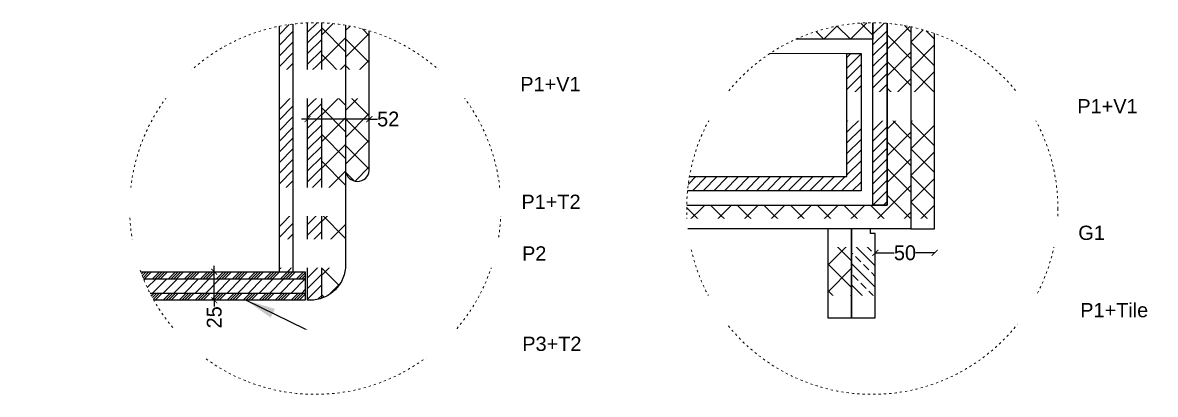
# Model space of a CAD drawing. Header units: millimetres. Extents: x 75500 to 345360, y -224327 to 19532.
# Drawn here: x 162814 to 163768, y -99792 to -99479 of the extents above; entities that cross this region are included whole.
import ezdxf

# ---------------------------------------------------------------- set-up
doc = ezdxf.new("R2010")
doc.units = ezdxf.units.MM
doc.header["$LTSCALE"] = 0.01
doc.linetypes.add('ZWCAD_ISO03W100', pattern=[30, 12, -18])
for name, color, linetype, lineweight in [('A-Ele 6', 250, 'Continuous', 0), ('A-WALL', 7, 'Continuous', 30), ('furniture section', 7, 'Continuous', 25), ('hatch', 251, 'Continuous', 0), ('text', 253, 'Continuous', 0)]:
    doc.layers.add(name, color=color, linetype=linetype, lineweight=lineweight)
doc.layers.add('e .05', color=253, linetype='Continuous')
doc.styles.add('ISOCP2', font='GOTHIC.TTF')
doc.styles.add('rbrr.w.a.a.wd.unit-d$0$Standard', font='arial.ttf')
doc.styles.get("Standard").update_dxf_attribs({"font": 'arial.ttf'})
doc.dimstyles.new('77', dxfattribs={"dimscale": 0.25, "dimtxt": 130, "dimasz": 100, "dimexe": 5, "dimexo": 1, "dimgap": 0.25, "dimtad": 0, "dimdec": 0, "dimrnd": 5, "dimzin": 0, "dimdsep": 46, "dimtxsty": 'ISOCP2', "dimblk": 'ARCHTICK', "dimcen": 0, "dimdle": 100, "dimclrd": 1, "dimclre": 256, "dimclrt": 256, "dimazin": 0, "dimtm": 1e-09, "dimtfac": 1, "dimtdec": 0, "dimtmove": 1, "dimatfit": 0, "dimfxl": 1, "dimtolj": 1, "dimtzin": 12, "dimlwd": -1, "dimlwe": -1, "dimarcsym": 0})
doc.dimstyles.new('MIGCS IN MM 1 100', dxfattribs={"dimtxt": 40, "dimasz": 30, "dimexe": 180, "dimexo": 100, "dimgap": 25, "dimtad": 0, "dimdec": 0, "dimzin": 0, "dimdsep": 46, "dimtxsty": 'Standard', "dimblk": 'ARCHTICK', "dimcen": 150, "dimse1": 1, "dimse2": 1, "dimclrd": 3, "dimclre": 3, "dimclrt": 3, "dimadec": 0, "dimazin": 0, "dimtfac": 1, "dimtdec": 0, "dimtix": 1, "dimtmove": 2, "dimatfit": 3, "dimfxl": 1, "dimtolj": 1, "dimtzin": 0, "dimarcsym": 0})

# ---------------------------------------------------------------- blocks, each defined once
blk = doc.blocks.new('_ARCHTICK')
at = {"color": 0, "linetype": 'ByBlock', "const_width": 0.15}
blk.add_lwpolyline([(-0.5, -0.5), (0.5, 0.5)], dxfattribs=at)
blk = doc.blocks.new('*D438')
at = {"color": 1, "lineweight": 25, "ltscale": 4, "transparency": 16777216}
for p, q in [((163531.96, -99672.51), (163548.14, -99672.51)), ((163582.46, -99672.51), (163566.29, -99672.51))]:
    blk.add_line(p, q, dxfattribs=at)
at = {"layer": 'Defpoints', "color": 0, "transparency": 16777216}
for p in [(163532.21, -99652.3), (163582.21, -99652.3), (163582.21, -99672.51)]:
    blk.add_point(p, dxfattribs=at)
at = {"color": 1, "lineweight": 25, "transparency": 16777216, "xscale": 5, "yscale": 5, "zscale": 5, "rotation": 180}
blk.add_blockref('_ARCHTICK', (163532.21, -99672.51), dxfattribs=at)
at = {"color": 1, "lineweight": 25, "transparency": 16777216, "xscale": 5, "yscale": 5, "zscale": 5}
blk.add_blockref('_ARCHTICK', (163582.21, -99672.51), dxfattribs=at)
at = {"transparency": 16777216, "insert": (163557.21, -99672.51), "char_height": 12.5, "attachment_point": 5, "style": 'ISOCP2'}
blk.add_mtext('\\A1;50', dxfattribs=at)
blk = doc.blocks.new('*D439')
at = {"color": 1, "lineweight": 25, "ltscale": 4, "transparency": 16777216}
for p, q in [((163053.94, -99559.96), (163048.94, -99559.96)), ((163105.94, -99559.96), (163053.94, -99559.96)), ((163105.94, -99559.96), (163112.82, -99559.96)), ((163105.94, -99559.96), (163110.94, -99559.96))]:
    blk.add_line(p, q, dxfattribs=at)
at = {"layer": 'Defpoints', "color": 0, "transparency": 16777216}
for p in [(163053.94, -99559.96), (163053.94, -99561.36), (163105.94, -99561.36)]:
    blk.add_point(p, dxfattribs=at)
at = {"color": 1, "lineweight": 25, "transparency": 16777216, "xscale": 5, "yscale": 5, "zscale": 5}
blk.add_blockref('_ARCHTICK', (163053.94, -99559.96), dxfattribs=at)
at = {"color": 1, "lineweight": 25, "transparency": 16777216, "xscale": 5, "yscale": 5, "zscale": 5, "rotation": 180}
blk.add_blockref('_ARCHTICK', (163105.94, -99559.96), dxfattribs=at)
at = {"transparency": 16777216, "insert": (163121.85, -99559.96), "char_height": 12.5, "attachment_point": 5, "style": 'ISOCP2'}
blk.add_mtext('\\A1;52', dxfattribs=at)
blk = doc.blocks.new('*D440')
at = {"color": 1, "lineweight": 25, "ltscale": 4, "transparency": 16777216}
for p, q in [((162975.33, -99688.39), (162975.33, -99683.39)), ((162975.33, -99712.39), (162975.33, -99688.39)), ((162975.33, -99712.39), (162975.33, -99717.69)), ((162975.33, -99712.39), (162975.33, -99717.39))]:
    blk.add_line(p, q, dxfattribs=at)
at = {"layer": 'Defpoints', "color": 0, "transparency": 16777216}
for p in [(162975.33, -99688.39), (162976.23, -99688.39), (162976.23, -99712.39)]:
    blk.add_point(p, dxfattribs=at)
at = {"color": 1, "lineweight": 25, "transparency": 16777216, "xscale": 5, "yscale": 5, "zscale": 5}
for p, rotation in [((162975.33, -99688.39), 270), ((162975.33, -99712.39), 90)]:
    blk.add_blockref('_ARCHTICK', p, dxfattribs=dict(at, rotation=rotation))
at = {"transparency": 16777216, "insert": (162975.33, -99726.76), "char_height": 12.5, "attachment_point": 5, "rotation": 90, "style": 'ISOCP2'}
blk.add_mtext('\\A1;25', dxfattribs=at)

msp = doc.modelspace()

# ---------------------------------------------------------------- hatches: boundary and pattern name
at = {"layer": 'hatch'}
h = msp.add_hatch(dxfattribs=at)
h.set_pattern_fill('ANSI31', color=256, scale=2)
h.set_pattern_definition([(45, (162623.938, -99688.394), (-4.49013, 4.49013), [])])
edge = h.paths.add_edge_path()
edge.add_line((163041.94, -99688.39), (163041.94, -99479.98))
edge.add_arc((163060.42, -99635.22), 156.34, 96.79077, 101.24483)
edge.add_line((163029.94, -99481.88), (163029.94, -99688.39))
edge.add_line((163029.94, -99688.39), (163041.94, -99688.39))
h = msp.add_hatch(dxfattribs=at)
h.set_pattern_fill('ANSI31', color=256, scale=2)
h.set_pattern_definition([(45, (162145.938, -99712.394), (-4.49013, 4.49013), [])])
edge = h.paths.add_edge_path()
edge.add_line((163053.94, -99712.39), (163055.94, -99712.39))
edge.add_arc((163055.94, -99682.39), 30, 270, 284.03624)
edge.add_arc((163055.94, -99682.39), 30, 284.03624, 289.47122)
edge.add_line((163065.94, -99710.68), (163065.94, -99478.98))
edge.add_arc((163060.42, -99635.22), 156.34, 87.97865, 92.37766)
edge.add_line((163053.94, -99479.02), (163053.94, -99712.39))
h = msp.add_hatch(dxfattribs=at)
h.set_pattern_fill('ANSI37', color=256, scale=5, angle=360)
h.set_pattern_definition([(45, (162125.938, -99710.678), (-11.22532, 11.22532), []), (135, (162125.938, -99710.678), (-11.22532, -11.22532), [])])
edge = h.paths.add_edge_path()
edge.add_line((163065.94, -99478.98), (163065.94, -99710.68))
edge.add_arc((163055.94, -99682.39), 30, 289.47122, 360)
edge.add_line((163085.94, -99682.39), (163085.94, -99603.39))
edge.add_line((163085.94, -99603.39), (163085.94, -99480.98))
edge.add_arc((163060.42, -99635.22), 156.34, 80.60722, 87.97865)
h = msp.add_hatch(dxfattribs=at)
h.set_pattern_fill('ANSI37', color=256, scale=5, angle=360)
h.set_pattern_definition([(45, (162105.938, -99612.394), (-11.22532, 11.22532), []), (135, (162105.938, -99612.394), (-11.22532, -11.22532), [])])
edge = h.paths.add_edge_path()
edge.add_line((163085.94, -99480.98), (163085.94, -99603.39))
edge.add_arc((163095.94, -99602.34), 10.05, 185.98649, 354.01351)
edge.add_line((163105.94, -99603.39), (163105.94, -99485.65))
edge.add_arc((163060.42, -99635.22), 156.34, 73.07429, 80.60722)
h = msp.add_hatch(dxfattribs=at)
h.set_pattern_fill('ANSI37', color=256, scale=5, angle=360)
h.set_pattern_definition([(45, (162852.212, -99652.304), (-11.22532, 11.22532), []), (135, (162852.212, -99652.304), (-11.22532, -11.22532), [])])
edge = h.paths.add_edge_path()
edge.add_line((163562.21, -99652.3), (163562.21, -99482.3))
edge.add_arc((163529.68, -99635.22), 156.34, 77.99078, 85.40343)
edge.add_line((163542.21, -99479.38), (163542.21, -99632.3))
edge.add_line((163542.21, -99632.3), (163373.38, -99632.3))
edge.add_arc((163529.68, -99635.22), 156.34, 178.93268, 181.93631)
edge.add_arc((163529.68, -99635.22), 156.34, 181.93631, 186.27512)
edge.add_line((163374.28, -99652.3), (163562.21, -99652.3))
h = msp.add_hatch(dxfattribs=at)
h.set_pattern_fill('ANSI37', color=256, scale=5, angle=360)
h.set_pattern_definition([(45, (162860.212, -99492.804), (-11.22532, 11.22532), []), (135, (162860.212, -99492.804), (-11.22532, -11.22532), [])])
edge = h.paths.add_edge_path()
edge.add_line((163465.19, -99492.8), (163530.21, -99492.8))
edge.add_line((163530.21, -99492.8), (163530.21, -99478.88))
edge.add_arc((163529.68, -99635.22), 156.34, 89.80626, 114.36472)
h = msp.add_hatch(dxfattribs=at)
h.set_pattern_fill('ANSI31', color=256, scale=2)
h.set_pattern_definition([(45, (163530.212, -99632.304), (-4.49013, 4.49013), [])])
h.paths.add_polyline_path([(163530.21, -99632.3), (163530.21, -99478.88, -0.019213), (163542.21, -99479.38), (163542.21, -99632.3)])
h = msp.add_hatch(dxfattribs=at)
h.set_pattern_fill('ANSI37', color=256, scale=5, angle=360)
h.set_pattern_definition([(45, (163562.212, -99652.304), (-11.2253, 11.2253), []), (135, (163562.212, -99652.304), (-11.2253, -11.2253), [])])
h.paths.add_polyline_path([(163562.21, -99482.3, -0.033279), (163582.21, -99487.97), (163582.21, -99652.3), (163562.21, -99652.3)])
h = msp.add_hatch(dxfattribs=at)
h.set_pattern_fill('ANSI31', color=256, scale=2)
h.set_pattern_definition([(45, (162884.212, -99620.304), (-4.49013, 4.49013), [])])
edge = h.paths.add_edge_path()
edge.add_line((163375.68, -99608.3), (163508.21, -99608.3))
edge.add_line((163508.21, -99608.3), (163508.21, -99504.8))
edge.add_line((163508.21, -99504.8), (163520.21, -99504.8))
edge.add_line((163520.21, -99504.8), (163520.21, -99620.3))
edge.add_line((163520.21, -99620.3), (163374.06, -99620.3))
edge.add_arc((163529.68, -99635.22), 156.34, 170.08756, 174.52652, ccw=False)
h = msp.add_hatch(dxfattribs=at)
h.set_pattern_fill('ANSI37', color=256, scale=5, angle=180)
h.set_pattern_definition([(45, (163380.563, -99727.304), (-11.2253, 11.2253), []), (135, (163380.563, -99727.304), (-11.2253, -11.2253), [])])
h.paths.add_polyline_path([(163492.21, -99652.3), (163492.21, -99727.3), (163512.21, -99727.3), (163512.21, -99652.3)])
h = msp.add_hatch(dxfattribs=at)
h.set_pattern_fill('ANSI33', color=256, scale=2, angle=90)
h.set_pattern_definition([(135, (163360.563, -99727.304), (-8.98026, -8.98026), []), (135, (163360.563, -99718.324), (-8.98026, -8.98026), [6.35, -3.175])])
h.paths.add_polyline_path([(163512.21, -99652.3), (163512.21, -99727.3), (163532.21, -99727.3), (163532.21, -99656.3), (163528.21, -99656.3), (163528.21, -99652.3)])
h = msp.add_hatch(dxfattribs=at)
h.set_pattern_fill('ANSI34', color=256, scale=0.5)
h.set_pattern_definition([(45, (162608.938, -99712.394), (-6.7352, 6.7352), []), (45, (162611.183, -99712.394), (-6.7352, 6.7352), []), (45, (162613.428, -99712.394), (-6.7352, 6.7352), []), (45, (162615.6735, -99712.394), (-6.7352, 6.7352), [])])
edge = h.paths.add_edge_path()
edge.add_line((162915.72, -99694.39), (163051.94, -99694.39))
edge.add_line((163051.94, -99694.39), (163051.94, -99688.39))
edge.add_line((163051.94, -99688.39), (163035.94, -99688.39))
edge.add_line((163035.94, -99688.39), (163023.94, -99688.39))
edge.add_line((163023.94, -99688.39), (162913.41, -99688.39))
edge.add_arc((163060.42, -99635.22), 156.34, 199.88608, 202.24266)
edge = h.paths.add_edge_path()
edge.add_line((162924.47, -99712.39), (163051.94, -99712.39))
edge.add_line((163051.94, -99712.39), (163051.94, -99706.39))
edge.add_line((163051.94, -99706.39), (162921.23, -99706.39))
edge.add_arc((163060.42, -99635.22), 156.34, 207.08346, 209.58188)
h = msp.add_hatch(dxfattribs=at)
h.set_pattern_fill('ANSI31', color=256, scale=2)
h.set_pattern_definition([(45, (162608.938, -99706.394), (-4.49013, 4.49013), [])])
edge = h.paths.add_edge_path()
edge.add_line((162921.23, -99706.39), (163051.94, -99706.39))
edge.add_line((163051.94, -99706.39), (163051.94, -99694.39))
edge.add_line((163051.94, -99694.39), (162915.72, -99694.39))
edge.add_arc((163060.42, -99635.22), 156.34, 202.24266, 207.08346)
h = msp.add_hatch(dxfattribs=at)
h.set_pattern_fill('ANSI37', color=256, scale=5, angle=360)
h.set_pattern_definition([(45, (163092.952, -100114.976), (-11.2253, 11.2253), []), (135, (163092.952, -100114.976), (-11.2253, -11.2253), [])])
edge = h.paths.add_edge_path()
edge.add_line((163112.95, -99700.1), (163112.8, -99698.25))
edge.add_arc((163102.95, -99699.98), 10, 359.26483, 369.93956, ccw=False)

# ---------------------------------------------------------------- linework, layer by layer
at = {"layer": 'A-Ele 6', "color": 252, "linetype": 'ZWCAD_ISO03W100', "ltscale": 15}
for centre in [(163060.42, -99635.22), (163529.68, -99635.22)]:
    msp.add_circle(centre, 156.34, dxfattribs=at)
at = {"layer": 'A-WALL'}
msp.add_line((163403.35, -99727.3), (163656.02, -99727.3), dxfattribs=at)
at = {"layer": 'e .05', "linetype": 'Continuous', "lineweight": 5}
msp.add_line((163443.47, -99504.8), (163508.21, -99504.8), dxfattribs=at)
at = {"layer": 'furniture section'}
for p, q in [((163053.94, -99712.39), (163053.94, -99479.02)), ((163065.94, -99710.68), (163065.94, -99478.98)), ((162915.72, -99694.39), (163051.94, -99694.39)), ((162921.23, -99706.39), (163051.94, -99706.39))]:
    msp.add_line(p, q, dxfattribs=at)
msp.add_lwpolyline([(163530.21, -99478.88), (163530.21, -99492.8), (163465.19, -99492.8)], dxfattribs=at)

# ---------------------------------------------------------------- dimensions: what is measured, and where the dimension line sits
at = {"ltscale": 4}
dim = msp.add_linear_dim(base=(163053.94, -99559.96), p1=(163105.94, -99561.36), p2=(163053.94, -99561.36), angle=180, text='52', dimstyle='77', override={"dimtxt": 50, "dimasz": 20, "dimexe": 1, "dimpost": '\\X', "dimtxsty": 'ISOCP2', "dimblk": 'ARCHTICK', "dimdle": 1, "dimse1": 1, "dimse2": 1, "dimclre": 253, "dimlwd": 25}, dxfattribs=at)
dim.commit()
dim.dimension.update_dxf_attribs({"geometry": '*D439', "text_midpoint": (163121.85, -99559.96), "dimtype": 161})

# ---------------------------------------------------------------- leaders
at = {"layer": 'text'}
for points in [[(163105.94, -99529.31), (163234.04, -99529.31)], [(163585.33, -99548.5), (163703.3, -99548.5)], [(163085.94, -99629.73), (163234.04, -99629.73)], [(163530.96, -99654.99), (163703.3, -99654.99)], [(163060.39, -99673.57), (163234.04, -99673.57)], [(163002.2, -99712.39), (163076.28, -99748.54), (163234.04, -99748.54)], [(163532.21, -99720.03), (163703.3, -99720.03)]]:
    msp.add_leader(points, dimstyle='MIGCS IN MM 1 100', override={"dimasz": 25, "dimgap": 20, "dimclrd": 256}, dxfattribs=at)

# ---------------------------------------------------------------- next in the draw order: texts
at = {"layer": 'furniture section', "char_height": 12, "width": 435.1993, "attachment_point": 3, "style": 'rbrr.w.a.a.wd.unit-d$0$Standard', "bg_fill": 2}
for s, insert in [('P1+V1', (163283.95, -99524.49)), ('P1+V1', (163753.21, -99543.15)), ('P1+T2', (163283.95, -99623.56)), ('P2', (163255.12, -99667.02)), ('P1+Tile', (163762.14, -99714.68)), ('P3+T2', (163284.68, -99743.04))]:
    msp.add_mtext(s, dxfattribs=dict(at, insert=insert))

# ---------------------------------------------------------------- next in the draw order: linework, layer by layer
at = {"layer": 'furniture section'}
for points in [[(163029.94, -99481.88), (163029.94, -99688.39), (163041.94, -99688.39), (163041.94, -99479.98)], [(163373.38, -99632.3), (163542.21, -99632.3), (163542.21, -99479.38)], [(163542.21, -99479.38), (163542.21, -99632.3), (163530.21, -99632.3), (163530.21, -99478.88)], [(163375.68, -99608.3), (163508.21, -99608.3), (163508.21, -99504.8), (163520.21, -99504.8), (163520.21, -99620.3), (163374.06, -99620.3)], [(162913.41, -99688.39), (163051.94, -99688.39), (163051.94, -99712.39), (162924.47, -99712.39)]]:
    msp.add_lwpolyline(points, dxfattribs=at)
for points in [[(163085.94, -99480.98), (163085.94, -99682.39, -0.414214), (163055.94, -99712.39), (163053.94, -99712.39)], [(163085.94, -99480.98), (163085.94, -99603.39, 0.900618), (163105.94, -99603.39), (163105.94, -99485.65)]]:
    msp.add_lwpolyline(points, format="xyb", dxfattribs=at)

# ---------------------------------------------------------------- next in the draw order: texts
at = {"layer": 'furniture section', "insert": (163725.57, -99649.64), "char_height": 12, "width": 435.1993, "attachment_point": 3, "style": 'rbrr.w.a.a.wd.unit-d$0$Standard', "bg_fill": 2}
msp.add_mtext('G1', dxfattribs=at)

# ---------------------------------------------------------------- next in the draw order: dimensions: what is measured, and where the dimension line sits
at = {"ltscale": 4}
dim = msp.add_linear_dim(base=(162975.33, -99688.39), p1=(162976.23, -99712.39), p2=(162976.23, -99688.39), angle=90, dimstyle='77', override={"dimtxt": 50, "dimasz": 20, "dimexe": 1, "dimpost": '\\X', "dimblk": 'ARCHTICK', "dimdle": 1, "dimse1": 1, "dimse2": 1, "dimclre": 253, "dimlwd": 25}, dxfattribs=at)
dim.commit()
dim.dimension.update_dxf_attribs({"geometry": '*D440', "text_midpoint": (162975.33, -99726.76), "dimtype": 161})

# ---------------------------------------------------------------- next in the draw order: linework, layer by layer
at = {"layer": 'furniture section'}
for points in [[(163562.21, -99482.3), (163562.21, -99652.3), (163374.28, -99652.3)], [(163562.21, -99482.3), (163562.21, -99652.3), (163582.21, -99652.3), (163582.21, -99487.97)]]:
    msp.add_lwpolyline(points, dxfattribs=at)
for points in [[(163512.21, -99652.3), (163492.21, -99652.3), (163492.21, -99727.3), (163512.21, -99727.3)], [(163532.21, -99656.3), (163528.21, -99656.3), (163528.21, -99652.3), (163512.21, -99652.3), (163512.21, -99727.3), (163532.21, -99727.3)]]:
    msp.add_lwpolyline(points, close=True, dxfattribs=at)

# ---------------------------------------------------------------- next in the draw order: dimensions: what is measured, and where the dimension line sits
at = {"ltscale": 4}
dim = msp.add_aligned_dim(p1=(163532.21, -99652.3), p2=(163582.21, -99652.3), distance=-20.2, dimstyle='77', override={"dimtxt": 50, "dimasz": 20, "dimexe": 1, "dimpost": '\\X', "dimblk": 'ARCHTICK', "dimdle": 1, "dimse1": 1, "dimse2": 1, "dimclre": 253, "dimlwd": 25}, dxfattribs=at)
dim.commit()
dim.dimension.update_dxf_attribs({"geometry": '*D438', "text_midpoint": (163557.21, -99672.51)})

doc.saveas('drawing.dxf')
